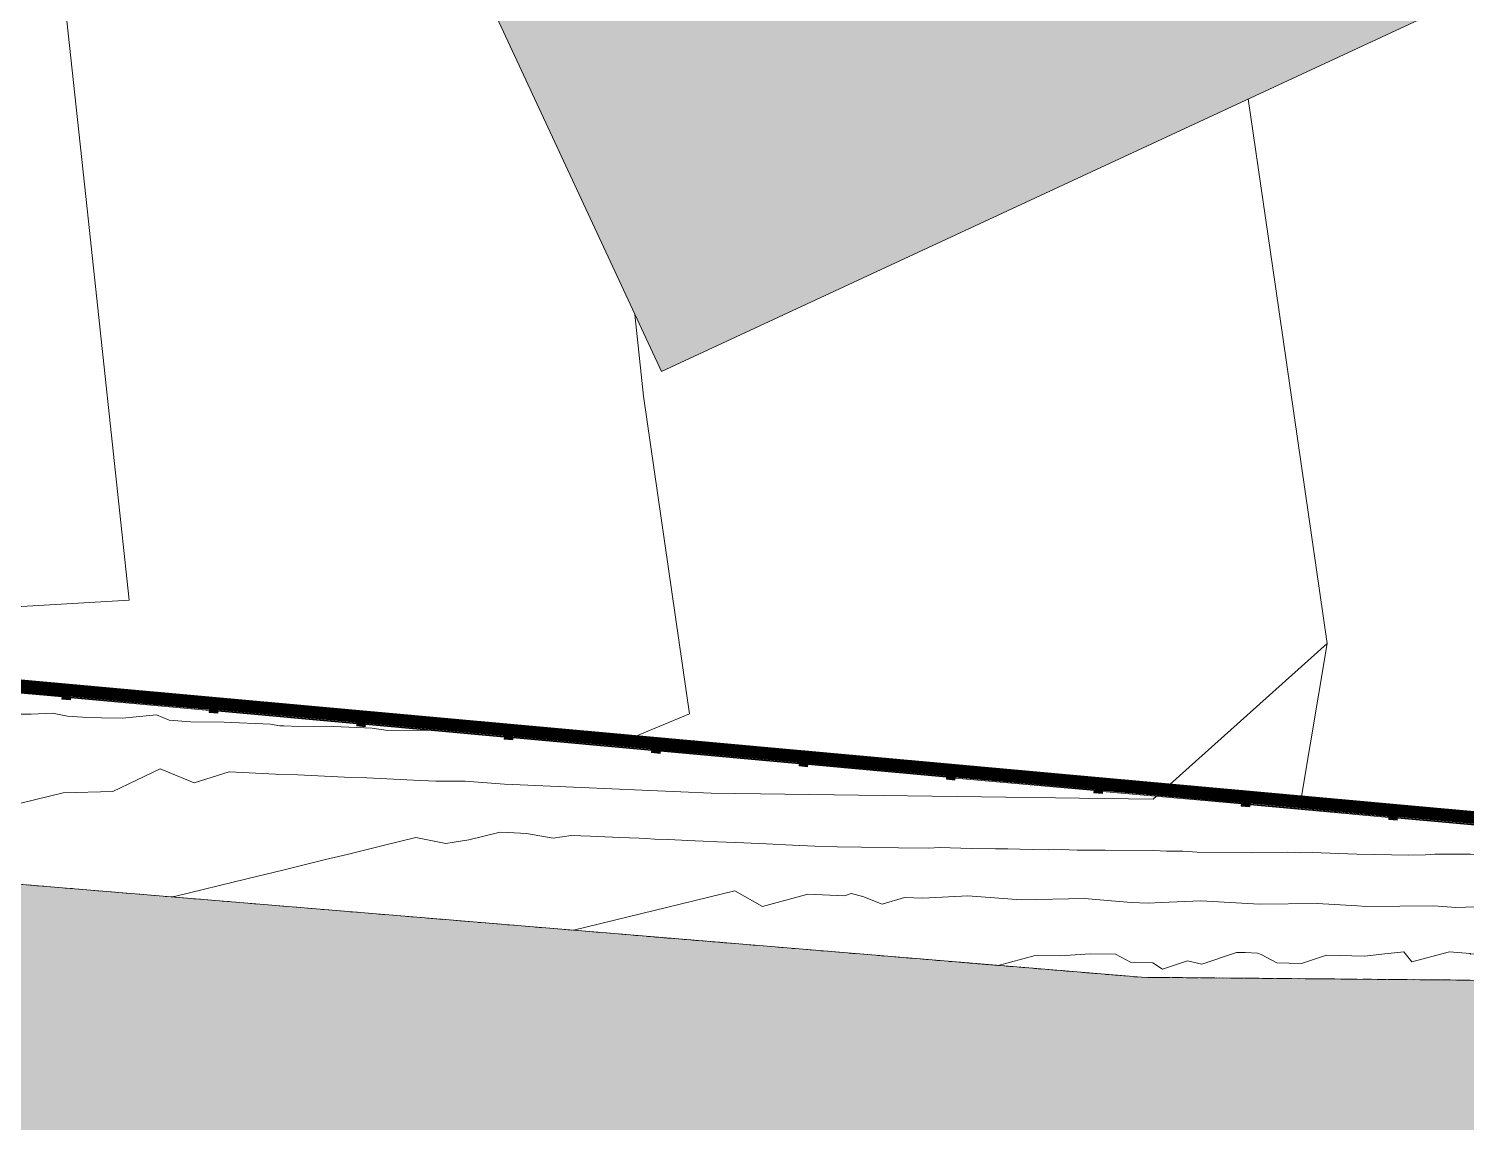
# Model space of a CAD drawing. Header units: metres. Extents: x -490 to 202, y -217 to 332.
# Drawn here: x 48.2 to 68.3, y -15.01 to 0.28 of the extents above; entities that cross this region are included whole.
import ezdxf

# ---------------------------------------------------------------- set-up
doc = ezdxf.new("R2010")
doc.units = ezdxf.units.M
doc.linetypes.add('0-2', pattern=[0.00106, 0.00053, -0.00053])
for name, color, linetype, lineweight in [('A-DETL-GENF', 7, 'Continuous', 9), ('A-DETL-THIN', 7, 'Continuous', 9), ('A-FLOR-HRAL', 7, 'Continuous', 9), ('C-TOPO', 7, '0-2', 9)]:
    doc.layers.add(name, color=color, linetype=linetype, lineweight=lineweight)
doc.layers.add('C-TOPO-MAJR', color=66, linetype='Continuous', lineweight=18, true_color=0x647b04)
doc.layers.add('CUANT MURO PERIMETRAL H3.00', color=5, linetype='Continuous')

# ---------------------------------------------------------------- blocks, each defined once
blk = doc.blocks.new('Barandilla - Plaques lisses - 200x25x4 cm-1835645-PLANTA DE MURO PERIMETRAL')
at = {"layer": 'A-FLOR-HRAL', "true_color": 0xc8cac5}
for points in [[(0.02, -1), (0, -0.998), (0, 1), (0.02, 0.996), (0.02, -0.982)], [(0.03, -0.975), (0.02, -0.971), (0.03, -0.972)]]:
    blk.add_hatch(color=9, dxfattribs=at).paths.add_polyline_path(points)
at = {"layer": 'A-FLOR-HRAL'}
for p, q in [((0.02, 0.975), (0.02, -0.975)), ((0.02, 0.975), (0.02, -0.975)), ((0.03, -0.975), (0.03, 0.975))]:
    blk.add_line(p, q, dxfattribs=at)
blk = doc.blocks.new('Barandilla - Poteau du milieu - 12x12x4 cm-1835623-PLANTA DE MURO PERIMETRAL')
at = {"layer": 'A-FLOR-HRAL', "true_color": 0xc8cac5}
blk.add_hatch(color=9, dxfattribs=at).paths.add_polyline_path([(0.06, -0.06), (0.02, -0.06), (0.02, -0.035), (0, -0.035), (0, 0.035), (0.02, 0.035), (0.02, 0.06), (0.06, 0.06)])
at = {"layer": 'A-FLOR-HRAL'}
for p, q in [((0.02, 0.035), (0, 0.035)), ((0.06, 0.06), (0.02, 0.06)), ((0.02, 0.06), (0.02, 0.035)), ((0.06, 0.06), (0.06, -0.06)), ((0, -0.035), (0.02, -0.035)), ((0.02, -0.035), (0.02, -0.06)), ((0.02, -0.06), (0.06, -0.06))]:
    blk.add_line(p, q, dxfattribs=at)
blk = doc.blocks.new('Barandilla - Plaques lisses - 200x25x4 cm-V72-PLANTA DE MURO PERIMETRAL')
at = {"layer": 'A-FLOR-HRAL', "true_color": 0xc8cac5}
for points in [[(0.02, -1), (0, -0.998), (0, 1), (0.02, 0.996), (0.02, -0.982)], [(0.03, -0.975), (0.02, -0.971), (0.03, -0.972)]]:
    blk.add_hatch(color=9, dxfattribs=at).paths.add_polyline_path(points)
at = {"layer": 'A-FLOR-HRAL'}
for p, q in [((0.02, 0.975), (0.02, -0.975)), ((0.02, 0.975), (0.02, -0.975)), ((0.03, -0.975), (0.03, 0.975))]:
    blk.add_line(p, q, dxfattribs=at)
blk = doc.blocks.new('Barandilla - Poteau du milieu - 12x12x4 cm-1835610-PLANTA DE MURO PERIMETRAL')
at = {"layer": 'A-FLOR-HRAL', "true_color": 0xc8cac5}
blk.add_hatch(color=9, dxfattribs=at).paths.add_polyline_path([(0.06, -0.06), (0.02, -0.06), (0.02, -0.035), (0, -0.035), (0, 0.035), (0.02, 0.035), (0.02, 0.06), (0.06, 0.06)])
at = {"layer": 'A-FLOR-HRAL'}
for p, q in [((0.02, 0.035), (0, 0.035)), ((0.06, 0.06), (0.02, 0.06)), ((0.02, 0.06), (0.02, 0.035)), ((0.06, 0.06), (0.06, -0.06)), ((0, -0.035), (0.02, -0.035)), ((0.02, -0.035), (0.02, -0.06)), ((0.02, -0.06), (0.06, -0.06))]:
    blk.add_line(p, q, dxfattribs=at)
blk = doc.blocks.new('Barandilla - Plaques lisses - 200x25x4 cm-1835640-PLANTA DE MURO PERIMETRAL')
at = {"layer": 'A-FLOR-HRAL', "true_color": 0xc8cac5}
for points in [[(0.02, -1), (0, -0.998), (0, 1), (0.02, 0.996), (0.02, -0.982)], [(0.03, -0.975), (0.02, -0.971), (0.03, -0.972)]]:
    blk.add_hatch(color=9, dxfattribs=at).paths.add_polyline_path(points)
at = {"layer": 'A-FLOR-HRAL'}
for p, q in [((0.02, 0.975), (0.02, -0.975)), ((0.02, 0.975), (0.02, -0.975)), ((0.03, -0.975), (0.03, 0.975))]:
    blk.add_line(p, q, dxfattribs=at)
blk = doc.blocks.new('Barandilla - Poteau du milieu - 12x12x4 cm-V73-PLANTA DE MURO PERIMETRAL')
at = {"layer": 'A-FLOR-HRAL', "true_color": 0xc8cac5}
blk.add_hatch(color=9, dxfattribs=at).paths.add_polyline_path([(0.06, -0.06), (0.02, -0.06), (0.02, -0.035), (0, -0.035), (0.007, 0.035), (0.02, 0.035), (0.02, 0.06), (0.06, 0.06)])
at = {"layer": 'A-FLOR-HRAL'}
for p, q in [((0.02, 0.035), (0.007, 0.035)), ((0.06, 0.06), (0.02, 0.06)), ((0.02, 0.06), (0.02, 0.035)), ((0.06, 0.06), (0.06, -0.06)), ((0.001, -0.035), (0.02, -0.035)), ((0.02, -0.035), (0.02, -0.06)), ((0.02, -0.06), (0.06, -0.06))]:
    blk.add_line(p, q, dxfattribs=at)
blk = doc.blocks.new('Barandilla - Plaques lisses - 200x25x4 cm-1835650-PLANTA DE MURO PERIMETRAL')
at = {"layer": 'A-FLOR-HRAL', "true_color": 0xc8cac5}
for points in [[(0.02, -1), (0, -0.998), (0.001, 1), (0.02, 0.996), (0.02, -0.982)], [(0.03, -0.975), (0.02, -0.971), (0.03, -0.972)]]:
    blk.add_hatch(color=9, dxfattribs=at).paths.add_polyline_path(points)
at = {"layer": 'A-FLOR-HRAL'}
for p, q in [((0.02, 0.975), (0.02, -0.975)), ((0.02, 0.975), (0.02, -0.975)), ((0.03, -0.975), (0.03, 0.975))]:
    blk.add_line(p, q, dxfattribs=at)
blk = doc.blocks.new('Barandilla - Poteau du milieu - 12x12x4 cm-1835655-PLANTA DE MURO PERIMETRAL')
at = {"layer": 'A-FLOR-HRAL', "true_color": 0xc8cac5}
blk.add_hatch(color=9, dxfattribs=at).paths.add_polyline_path([(0.06, -0.06), (0.02, -0.06), (0.02, -0.035), (0, -0.035), (0, 0.035), (0.02, 0.035), (0.02, 0.06), (0.06, 0.06)])
at = {"layer": 'A-FLOR-HRAL'}
for p, q in [((0.02, 0.035), (0, 0.035)), ((0.06, 0.06), (0.02, 0.06)), ((0.02, 0.06), (0.02, 0.035)), ((0.06, 0.06), (0.06, -0.06)), ((0, -0.035), (0.02, -0.035)), ((0.02, -0.035), (0.02, -0.06)), ((0.02, -0.06), (0.06, -0.06))]:
    blk.add_line(p, q, dxfattribs=at)
blk = doc.blocks.new('Barandilla - Plaques lisses - 200x25x4 cm-1835657-PLANTA DE MURO PERIMETRAL')
at = {"layer": 'A-FLOR-HRAL', "true_color": 0xc8cac5}
for points in [[(0.02, -1), (0, -0.998), (0, 1), (0.02, 0.996), (0.02, -0.982)], [(0.03, -0.975), (0.02, -0.971), (0.03, -0.972)]]:
    blk.add_hatch(color=9, dxfattribs=at).paths.add_polyline_path(points)
at = {"layer": 'A-FLOR-HRAL'}
for p, q in [((0.02, 0.975), (0.02, -0.975)), ((0.02, 0.975), (0.02, -0.975)), ((0.03, -0.975), (0.03, 0.975))]:
    blk.add_line(p, q, dxfattribs=at)
blk = doc.blocks.new('Barandilla - Poteau du milieu - 12x12x4 cm-1835614-PLANTA DE MURO PERIMETRAL')
at = {"layer": 'A-FLOR-HRAL', "true_color": 0xc8cac5}
blk.add_hatch(color=9, dxfattribs=at).paths.add_polyline_path([(0.06, -0.06), (0.02, -0.06), (0.02, -0.035), (0, -0.035), (0, 0.035), (0.02, 0.035), (0.02, 0.06), (0.06, 0.06)])
at = {"layer": 'A-FLOR-HRAL'}
for p, q in [((0.02, 0.035), (0, 0.035)), ((0.06, 0.06), (0.02, 0.06)), ((0.02, 0.06), (0.02, 0.035)), ((0.06, 0.06), (0.06, -0.06)), ((0, -0.035), (0.02, -0.035)), ((0.02, -0.035), (0.02, -0.06)), ((0.02, -0.06), (0.06, -0.06))]:
    blk.add_line(p, q, dxfattribs=at)
blk = doc.blocks.new('Barandilla - Plaques lisses - 200x25x4 cm-1835662-PLANTA DE MURO PERIMETRAL')
at = {"layer": 'A-FLOR-HRAL', "true_color": 0xc8cac5}
for points in [[(0.02, -1), (0, -0.998), (0, 1), (0.02, 0.996), (0.02, -0.982)], [(0.03, -0.975), (0.02, -0.971), (0.03, -0.972)]]:
    blk.add_hatch(color=9, dxfattribs=at).paths.add_polyline_path(points)
at = {"layer": 'A-FLOR-HRAL'}
for p, q in [((0.02, 0.975), (0.02, -0.975)), ((0.02, 0.975), (0.02, -0.975)), ((0.03, -0.975), (0.03, 0.975))]:
    blk.add_line(p, q, dxfattribs=at)
blk = doc.blocks.new('Barandilla - Poteau du milieu - 12x12x4 cm-1835603-PLANTA DE MURO PERIMETRAL')
at = {"layer": 'A-FLOR-HRAL', "true_color": 0xc8cac5}
blk.add_hatch(color=9, dxfattribs=at).paths.add_polyline_path([(0.06, -0.06), (0.02, -0.06), (0.02, -0.035), (0, -0.035), (0, 0.035), (0.02, 0.035), (0.02, 0.06), (0.06, 0.06)])
at = {"layer": 'A-FLOR-HRAL'}
for p, q in [((0.02, 0.035), (0, 0.035)), ((0.06, 0.06), (0.02, 0.06)), ((0.02, 0.06), (0.02, 0.035)), ((0.06, 0.06), (0.06, -0.06)), ((0, -0.035), (0.02, -0.035)), ((0.02, -0.035), (0.02, -0.06)), ((0.02, -0.06), (0.06, -0.06))]:
    blk.add_line(p, q, dxfattribs=at)
blk = doc.blocks.new('Barandilla - Plaques lisses - 200x25x4 cm-V74-PLANTA DE MURO PERIMETRAL')
at = {"layer": 'A-FLOR-HRAL', "true_color": 0xc8cac5}
for points in [[(0.02, -1), (0, -0.998), (0, 1), (0.02, 0.996), (0.02, -0.982)], [(0.03, -0.975), (0.02, -0.971), (0.03, -0.972)]]:
    blk.add_hatch(color=9, dxfattribs=at).paths.add_polyline_path(points)
at = {"layer": 'A-FLOR-HRAL'}
for p, q in [((0.02, 0.975), (0.02, -0.975)), ((0.02, 0.975), (0.02, -0.975)), ((0.03, -0.975), (0.03, 0.975))]:
    blk.add_line(p, q, dxfattribs=at)
blk = doc.blocks.new('Barandilla - Poteau du milieu - 12x12x4 cm-1835430-PLANTA DE MURO PERIMETRAL')
at = {"layer": 'A-FLOR-HRAL', "true_color": 0xc8cac5}
blk.add_hatch(color=9, dxfattribs=at).paths.add_polyline_path([(0.06, -0.06), (0.02, -0.06), (0.02, -0.035), (0, -0.035), (0, 0.035), (0.02, 0.035), (0.02, 0.06), (0.06, 0.06)])
at = {"layer": 'A-FLOR-HRAL'}
for p, q in [((0.02, 0.035), (0, 0.035)), ((0.06, 0.06), (0.02, 0.06)), ((0.02, 0.06), (0.02, 0.035)), ((0.06, 0.06), (0.06, -0.06)), ((0, -0.035), (0.02, -0.035)), ((0.02, -0.035), (0.02, -0.06)), ((0.02, -0.06), (0.06, -0.06))]:
    blk.add_line(p, q, dxfattribs=at)
blk = doc.blocks.new('Barandilla - Plaques lisses - 200x25x4 cm-1835667-PLANTA DE MURO PERIMETRAL')
at = {"layer": 'A-FLOR-HRAL', "true_color": 0xc8cac5}
for points in [[(0.02, -1), (0, -0.998), (0, 1), (0.02, 0.996), (0.02, -0.982)], [(0.03, -0.975), (0.02, -0.971), (0.03, -0.972)]]:
    blk.add_hatch(color=9, dxfattribs=at).paths.add_polyline_path(points)
at = {"layer": 'A-FLOR-HRAL'}
for p, q in [((0.02, 0.975), (0.02, -0.975)), ((0.02, 0.975), (0.02, -0.975)), ((0.03, -0.975), (0.03, 0.975))]:
    blk.add_line(p, q, dxfattribs=at)
blk = doc.blocks.new('Barandilla - Poteau du milieu - 12x12x4 cm-1835672-PLANTA DE MURO PERIMETRAL')
at = {"layer": 'A-FLOR-HRAL', "true_color": 0xc8cac5}
blk.add_hatch(color=9, dxfattribs=at).paths.add_polyline_path([(0.06, -0.06), (0.02, -0.06), (0.02, -0.035), (0, -0.035), (0, 0.035), (0.02, 0.035), (0.02, 0.06), (0.06, 0.06)])
at = {"layer": 'A-FLOR-HRAL'}
for p, q in [((0.02, 0.035), (0, 0.035)), ((0.06, 0.06), (0.02, 0.06)), ((0.02, 0.06), (0.02, 0.035)), ((0.06, 0.06), (0.06, -0.06)), ((0, -0.035), (0.02, -0.035)), ((0.02, -0.035), (0.02, -0.06)), ((0.02, -0.06), (0.06, -0.06))]:
    blk.add_line(p, q, dxfattribs=at)
blk = doc.blocks.new('Barandilla - Plaques lisses - 200x25x4 cm-1835674-PLANTA DE MURO PERIMETRAL')
at = {"layer": 'A-FLOR-HRAL', "true_color": 0xc8cac5}
for points in [[(0.02, -1), (0, -1), (0, 1), (0.02, 0.996), (0.02, -0.961)], [(0.03, -0.975), (0.02, -0.975), (0.03, -0.962)]]:
    blk.add_hatch(color=9, dxfattribs=at).paths.add_polyline_path(points)
at = {"layer": 'A-FLOR-HRAL'}
for p, q in [((0.02, 0.975), (0.02, -0.975)), ((0.02, 0.975), (0.02, -1)), ((0.03, -0.975), (0.03, 0.975)), ((0, -1), (0.02, -1)), ((0.03, -0.975), (0.02, -0.975))]:
    blk.add_line(p, q, dxfattribs=at)
blk = doc.blocks.new('Barandilla - Poteau du milieu - 12x12x4 cm-V75-PLANTA DE MURO PERIMETRAL')
at = {"layer": 'A-FLOR-HRAL', "true_color": 0xc8cac5}
blk.add_hatch(color=9, dxfattribs=at).paths.add_polyline_path([(0.06, -0.06), (0.02, -0.06), (0.02, -0.035), (0, -0.035), (0, 0.035), (0.02, 0.035), (0.03, 0.06), (0.06, 0.056)])
at = {"layer": 'A-FLOR-HRAL'}
for p, q in [((0.06, 0.06), (0.03, 0.06)), ((0.06, 0.06), (0.06, -0.06)), ((0, -0.035), (0.02, -0.035)), ((0.02, -0.035), (0.02, -0.06)), ((0.02, -0.06), (0.06, -0.06))]:
    blk.add_line(p, q, dxfattribs=at)
blk = doc.blocks.new('Barandilla - Plaques lisses - 200x25x4 cm-1835679-PLANTA DE MURO PERIMETRAL')
at = {"layer": 'A-FLOR-HRAL', "true_color": 0xc8cac5}
for points in [[(0.02, -1), (0, -0.998), (0, 1), (0.02, 0.996), (0.02, -0.982)], [(0.03, -0.975), (0.02, -0.971), (0.03, -0.972)]]:
    blk.add_hatch(color=9, dxfattribs=at).paths.add_polyline_path(points)
at = {"layer": 'A-FLOR-HRAL'}
for p, q in [((0.02, 0.975), (0.02, -0.975)), ((0.02, 0.975), (0.02, -0.975)), ((0.03, -0.975), (0.03, 0.975))]:
    blk.add_line(p, q, dxfattribs=at)
blk = doc.blocks.new('Barandilla - Barandilla-1835155-PLANTA DE MURO PERIMETRAL')
at = {"extrusion": (0, 0, -1), "zscale": -1, "rotation": 275.181160829291}
for name, p in [('Barandilla - Plaques lisses - 200x25x4 cm-1835645-PLANTA DE MURO PERIMETRAL', (-47.698, -8.949)), ('Barandilla - Poteau du milieu - 12x12x4 cm-1835623-PLANTA DE MURO PERIMETRAL', (-48.729, -9.043)), ('Barandilla - Plaques lisses - 200x25x4 cm-V72-PLANTA DE MURO PERIMETRAL', (-49.76, -9.136)), ('Barandilla - Poteau du milieu - 12x12x4 cm-1835610-PLANTA DE MURO PERIMETRAL', (-50.791, -9.23)), ('Barandilla - Plaques lisses - 200x25x4 cm-1835640-PLANTA DE MURO PERIMETRAL', (-51.821, -9.323)), ('Barandilla - Poteau du milieu - 12x12x4 cm-V73-PLANTA DE MURO PERIMETRAL', (-52.852, -9.417)), ('Barandilla - Plaques lisses - 200x25x4 cm-1835650-PLANTA DE MURO PERIMETRAL', (-53.883, -9.51)), ('Barandilla - Poteau du milieu - 12x12x4 cm-1835655-PLANTA DE MURO PERIMETRAL', (-54.914, -9.603)), ('Barandilla - Plaques lisses - 200x25x4 cm-1835657-PLANTA DE MURO PERIMETRAL', (-55.945, -9.697)), ('Barandilla - Poteau du milieu - 12x12x4 cm-1835614-PLANTA DE MURO PERIMETRAL', (-56.975, -9.79)), ('Barandilla - Plaques lisses - 200x25x4 cm-1835662-PLANTA DE MURO PERIMETRAL', (-58.006, -9.884)), ('Barandilla - Poteau du milieu - 12x12x4 cm-1835603-PLANTA DE MURO PERIMETRAL', (-59.037, -9.977)), ('Barandilla - Plaques lisses - 200x25x4 cm-1835640-PLANTA DE MURO PERIMETRAL', (-60.068, -10.071)), ('Barandilla - Poteau du milieu - 12x12x4 cm-1835610-PLANTA DE MURO PERIMETRAL', (-61.098, -10.164)), ('Barandilla - Plaques lisses - 200x25x4 cm-V74-PLANTA DE MURO PERIMETRAL', (-62.129, -10.258)), ('Barandilla - Poteau du milieu - 12x12x4 cm-1835430-PLANTA DE MURO PERIMETRAL', (-63.16, -10.351)), ('Barandilla - Plaques lisses - 200x25x4 cm-1835667-PLANTA DE MURO PERIMETRAL', (-64.191, -10.445)), ('Barandilla - Poteau du milieu - 12x12x4 cm-1835672-PLANTA DE MURO PERIMETRAL', (-65.221, -10.538)), ('Barandilla - Plaques lisses - 200x25x4 cm-1835674-PLANTA DE MURO PERIMETRAL', (-66.252, -10.632)), ('Barandilla - Poteau du milieu - 12x12x4 cm-V75-PLANTA DE MURO PERIMETRAL', (-67.283, -10.725)), ('Barandilla - Plaques lisses - 200x25x4 cm-1835679-PLANTA DE MURO PERIMETRAL', (-68.314, -10.818))]:
    blk.add_blockref(name, p, dxfattribs=at)

msp = doc.modelspace()

# ---------------------------------------------------------------- hatches: boundary and pattern name
at = {"layer": 'A-DETL-GENF', "true_color": 0x0000ff}
h = msp.add_hatch(color=5, dxfattribs=at)
h.paths.add_polyline_path([(122.044, -38.543), (122.18, -38.48), (112.605, -17.734), (106.829, -17.783), (92.665, -18.205), (82.757, -18.714), (59.119, -19.256), (44.277, -18.719), (29.226, -15.706), (10.599, -10.167), (-9.563, -4.566), (-25.721, -1.021), (-43.893, 0.638), (-53.874, 1.663), (-58.09, 1.903), (-62.208, 1.982), (-66.746, 2.693), (-75.408, 2.12), (-77.815, 1.694), (-79.423, 1.75), (-83.064, 0.069), (-83.327, -0.091), (-83.399, -0.139), (-83.556, -0.259), (-83.705, -0.387), (-83.916, -0.603), (-83.978, -0.672), (-84.1, -0.826), (-84.213, -0.988), (-84.315, -1.157), (-84.407, -1.332), (-84.487, -1.512), (-84.556, -1.696), (-84.613, -1.885), (-84.659, -2.077), (-84.692, -2.271), (-84.713, -2.467), (-84.719, -2.807), (-84.718, -2.861), (-84.702, -3.058), (-84.674, -3.253), (-84.634, -3.446), (-84.581, -3.636), (-84.517, -3.823), (-84.441, -4.005), (-81.95, -9.507), (-81.813, -9.445), (-84.38, -3.762), (-84.443, -3.577), (-84.493, -3.388), (-84.532, -3.196), (-84.557, -3.002), (-84.57, -2.807), (-84.57, -2.611), (-84.558, -2.416), (-84.533, -2.222), (-84.495, -2.03), (-84.445, -1.841), (-84.382, -1.656), (-84.308, -1.475), (-84.222, -1.299), (-84.125, -1.13), (-84.017, -0.967), (-83.898, -0.811), (-83.71, -0.603), (-83.632, -0.525), (-83.486, -0.395), (-83.327, -0.273), (-83.169, -0.166), (-83, -0.067), (-82.825, 0.02), (-79.392, 1.599), (-77.805, 1.544), (-75.39, 1.971), (-66.753, 2.542), (-62.222, 1.832), (-58.096, 1.753), (-53.758, 1.5), (-43.005, 0.406), (-25.744, -1.169), (-9.6, -4.711), (10.757, -10.371), (29.189, -15.852), (44.259, -18.868), (59.144, -19.405), (82.762, -18.864), (92.671, -18.355), (106.831, -17.933), (112.509, -17.885), (121.981, -38.408)])
h.paths.add_polyline_path([(109.748, -11.548), (109.679, -11.398), (75.647, -11.333), (42.569, -8.333), (6.866, 0.166), (6.727, 0.399), (6.599, 0.638), (6.482, 0.883), (6.376, 1.133), (6.215, 1.601), (6.201, 1.646), (6.131, 1.908), (6.073, 2.173), (6.028, 2.44), (5.995, 2.709), (5.974, 2.98), (5.967, 3.251), (5.971, 3.522), (5.99, 3.806), (6.019, 4.062), (6.061, 4.33), (6.116, 4.595), (6.182, 4.858), (6.262, 5.118), (6.352, 5.373), (6.455, 5.624), (6.643, 6.01), (6.695, 6.111), (6.831, 6.345), (6.979, 6.573), (7.136, 6.793), (7.304, 7.006), (7.481, 7.212), (9.826, 9.799), (9.715, 9.9), (7.193, 7.108), (7.025, 6.895), (6.867, 6.675), (6.719, 6.449), (6.473, 6.01), (6.455, 5.977), (6.339, 5.732), (6.234, 5.482), (6.141, 5.228), (6.059, 4.97), (5.988, 4.709), (5.93, 4.445), (5.884, 4.178), (5.841, 3.806), (5.827, 3.64), (5.817, 3.369), (5.819, 3.099), (5.834, 2.828), (5.86, 2.559), (5.899, 2.291), (5.95, 2.025), (6.059, 1.601), (6.087, 1.502), (6.173, 1.245), (6.271, 0.993), (6.38, 0.745), (6.5, 0.502), (6.631, 0.265), (6.772, 0.035), (42.545, -8.482), (75.641, -11.483), (107.53, -11.544)])
h.paths.add_polyline_path([(-97.244, -11.248), (-97.107, -11.186), (-99.189, -6.603), (-99.456, -6.099), (-99.536, -5.955), (-99.726, -5.64), (-99.926, -5.332), (-100.15, -5.012), (-100.356, -4.737), (-100.586, -4.45), (-100.825, -4.171), (-101.073, -3.9), (-101.331, -3.638), (-101.597, -3.384), (-101.871, -3.14), (-102.278, -2.807), (-102.443, -2.679), (-102.741, -2.463), (-114.884, -8.692), (-118.551, -2.131), (-120.797, 0.522), (-120.97, 0.494), (-118.675, -2.217), (-114.945, -8.891), (-102.753, -2.638), (-102.466, -2.85), (-102.144, -3.107), (-101.914, -3.302), (-101.649, -3.541), (-101.392, -3.788), (-101.144, -4.044), (-100.904, -4.309), (-100.672, -4.58), (-100.337, -5.012), (-100.238, -5.146), (-100.034, -5.439), (-99.841, -5.739), (-99.657, -6.045), (-99.456, -6.411), (-99.321, -6.674), (-99.168, -6.997), (-97.272, -11.186)])
h.paths.add_polyline_path([(-18.254, 6.235), (-17.85, 6.333), (-17.449, 6.443), (-17.051, 6.566), (-16.658, 6.701), (-16.124, 6.907), (-15.884, 7.006), (-15.505, 7.176), (-15.131, 7.358), (-14.763, 7.551), (-14.4, 7.756), (-14.045, 7.971), (-13.436, 8.377), (-13.354, 8.434), (-13.019, 8.681), (-12.692, 8.938), (-12.373, 9.205), (-12.063, 9.481), (-11.761, 9.767), (-11.468, 10.062), (-10.748, 10.847), (-1.993, 20.509), (-2.105, 20.61), (-11.575, 10.168), (-11.863, 9.877), (-12.16, 9.595), (-12.466, 9.323), (-12.78, 9.06), (-13.101, 8.806), (-13.436, 8.559), (-13.944, 8.215), (-14.111, 8.107), (-14.461, 7.894), (-14.817, 7.693), (-15.179, 7.502), (-15.547, 7.322), (-16.124, 7.07), (-16.299, 6.997), (-16.682, 6.852), (-17.069, 6.718), (-17.46, 6.596), (-17.854, 6.487), (-18.252, 6.389), (-28.996, 9.076), (-47.46, 11.34), (-58.084, 11.141), (-58.027, 11.046), (-57.899, 11.022), (-57.691, 11.005), (-57.581, 11.003), (-47.467, 11.19), (-29.023, 8.928), (-18.812, 6.374)])
at = {"layer": 'A-DETL-GENF', "true_color": 0xd2c9aa}
msp.add_hatch(color=9, dxfattribs=at).paths.add_polyline_path([(-344.836, -34.659), (-342.163, -33.669), (-340.394, -33.05), (-337.673, -32.288), (-318.31, -29.503), (-298.534, -26.037), (-277.947, -22.855), (-255.322, -18.806), (-236.55, -15.828), (-218.664, -12.839), (-199.663, -9.934), (-182.339, -6.868), (-166.659, -4.367), (-150.146, -1.775), (-130.582, -0.444), (-119.677, 1.224), (-104.832, 1.744), (-96.049, 2.435), (-87.287, 3.254), (-75.417, 3.307), (-64.903, 4.824), (-46.528, 3.638), (-27.282, 0.853), (-7.599, -3.112), (11.015, -8.37), (32.262, -13.864), (43.349, -16.698), (64.125, -17.345), (80.999, -17.025), (98.552, -17.335), (118.362, -17.386), (116.561, -12.276), (98.282, -12.853), (81.154, -13.139), (63.76, -12.987), (43.886, -11.339), (30.407, -7.216), (12.815, -3.204), (-6.645, 2.074), (-26.877, 5.186), (-46.323, 8.319), (-65.24, 9.896), (-76.123, 8.838), (-87.97, 8.725), (-96.802, 8.207), (-105.244, 8.143), (-120.399, 6.558), (-131.625, 4.737), (-150.77, 2.676), (-168.377, -0.144), (-182.941, -2.318), (-200.678, -4.93), (-207.237, -6.578), (-219.281, -8.078), (-238.302, -10.755), (-255.99, -14.014), (-279.56, -17.433), (-299.701, -20.546), (-319.59, -23.259), (-339.02, -25.336), (-345.568, -24.355), (-350.806, -25.168), (-346.845, -31.464)])
at = {"layer": 'A-DETL-GENF', "true_color": 0xfffdfb}
msp.add_hatch(color=7, dxfattribs=at).paths.add_polyline_path([(57.047, -4.514), (73.372, 3.068), (70.424, 9.417), (54.098, 1.835)])

# ---------------------------------------------------------------- linework, layer by layer
at = {"layer": 'A-DETL-THIN', "color": 253, "true_color": 0xaaaaaa}
for p, q in [((57.047, -4.514), (73.372, 3.068)), ((54.098, 1.835), (57.047, -4.514))]:
    msp.add_line(p, q, dxfattribs=at)
at = {"layer": 'A-DETL-THIN', "color": 5, "lineweight": 50, "true_color": 0x0000ff}
for p, q in [((75.647, -11.333), (42.569, -8.333)), ((42.545, -8.482), (75.641, -11.483))]:
    msp.add_line(p, q, dxfattribs=at)
at = {"layer": 'A-DETL-THIN'}
for p, q in [((63.76, -12.987), (43.886, -11.339)), ((81.154, -13.139), (63.76, -12.987))]:
    msp.add_line(p, q, dxfattribs=at)
at = {"layer": 'C-TOPO', "color": 250, "true_color": 0x2a3024}
for p, q in [((63.76, -12.987), (43.886, -11.339)), ((54.277, -12.201), (53.576, -12.142)), ((58.063, -12.514), (56.933, -12.421)), ((62.549, -12.886), (61.161, -12.771)), ((63.439, -12.96), (62.549, -12.886)), ((63.76, -12.987), (63.439, -12.96)), ((64.033, -12.989), (63.76, -12.987)), ((81.154, -13.139), (63.76, -12.987)), ((64.688, -12.995), (64.033, -12.989)), ((65.308, -13), (64.688, -12.995)), ((65.764, -13.004), (65.308, -13)), ((66.649, -13.012), (65.764, -13.004)), ((67.377, -13.018), (66.649, -13.012)), ((68.264, -13.026), (67.377, -13.018))]:
    msp.add_line(p, q, dxfattribs=at)
at = {"layer": 'C-TOPO', "color": 253, "true_color": 0xaeb2ac}
for p, q in [((47.993, -11.679), (48.391, -11.712)), ((56.455, -12.381), (56.933, -12.421)), ((56.933, -12.421), (58.063, -12.514)), ((60.306, -12.7), (61.161, -12.771)), ((61.161, -12.771), (61.832, -12.827)), ((63.76, -12.987), (64.033, -12.989)), ((64.033, -12.989), (64.688, -12.995)), ((64.688, -12.995), (65.308, -13)), ((65.308, -13), (65.764, -13.004)), ((65.764, -13.004), (66.649, -13.012)), ((67.208, -13.017), (67.377, -13.018)), ((67.377, -13.018), (68.264, -13.026))]:
    msp.add_line(p, q, dxfattribs=at)
at = {"layer": 'C-TOPO', "color": 250, "true_color": 0x161913}
for p, q in [((58.063, -12.514), (56.933, -12.421)), ((61.832, -12.827), (61.161, -12.771)), ((64.033, -12.989), (63.76, -12.987)), ((64.688, -12.995), (64.033, -12.989)), ((65.308, -13), (64.688, -12.995)), ((65.764, -13.004), (65.308, -13)), ((66.649, -13.012), (65.764, -13.004)), ((67.377, -13.018), (67.208, -13.017)), ((68.264, -13.026), (67.377, -13.018)), ((68.292, -13.026), (68.264, -13.026))]:
    msp.add_line(p, q, dxfattribs=at)
at = {"layer": 'C-TOPO', "color": 253, "true_color": 0xaaaaaa}
msp.add_line((68.264, -13.026), (68.292, -13.026), dxfattribs=at)
at = {"layer": 'C-TOPO'}
msp.add_line((68.292, -13.026), (68.264, -13.026), dxfattribs=at)
at = {"layer": 'C-TOPO-MAJR', "color": 9, "true_color": 0xcbd3ab}
for p, q in [((64.155, -10.291), (66.357, -8.318)), ((66.357, -8.318), (65.998, -10.458)), ((49.22, -9.36), (49.513, -9.362)), ((50.163, -9.391), (50.465, -9.414)), ((56.689, -9.614), (57.442, -9.301)), ((53.224, -9.535), (53.771, -9.533)), ((63.926, -10.497), (63.972, -10.455)), ((54.033, -11.115), (54.353, -11.066)), ((66.773, -11.266), (67.501, -11.277)), ((67.501, -11.277), (67.734, -11.276)), ((63.615, -11.943), (63.852, -11.948)), ((65.999, -12.792), (65.655, -12.785))]:
    msp.add_line(p, q, dxfattribs=at)
at = {"layer": 'C-TOPO-MAJR', "color": 9, "true_color": 0xcbd3ab, "flags": 128}
for points in [[(42.115, -8.225), (42.287, -8.135), (44.117, -8.03), (45.946, -7.924), (47.776, -7.818), (49.605, -7.713), (49.016, -2.238), (48.427, 3.236), (48.421, 6.916)], [(66.357, -8.318), (65.633, -3.325), (65.252, -0.703)], [(57.442, -9.301), (56.797, -4.859), (56.678, -3.72)], [(47.678, -9.378), (47.975, -9.306), (48.093, -9.306), (48.234, -9.309)], [(48.234, -9.309), (48.534, -9.292), (48.744, -9.334)], [(48.744, -9.334), (48.951, -9.348), (49.22, -9.36)], [(49.513, -9.362), (49.988, -9.317), (50.163, -9.391)], [(50.465, -9.414), (50.932, -9.419), (51.583, -9.448), (51.71, -9.469)], [(51.71, -9.469), (51.766, -9.471), (51.979, -9.48)], [(51.979, -9.48), (52.352, -9.476), (53.002, -9.505), (53.224, -9.535)], [(49.378, -10.389), (50.04, -10.073), (50.515, -10.267)], [(50.515, -10.267), (51.003, -10.115), (51.653, -10.144), (51.966, -10.157), (52.616, -10.186), (52.929, -10.199), (53.579, -10.228), (53.892, -10.242)], [(53.892, -10.242), (54.303, -10.242), (54.855, -10.284)], [(45.647, -11.312), (45.962, -11.067), (47.321, -10.736), (48.681, -10.405), (49.378, -10.389)], [(54.855, -10.284), (54.967, -10.289), (55.818, -10.326)], [(55.818, -10.326), (55.93, -10.331), (56.781, -10.368), (57.319, -10.391), (57.744, -10.41)], [(57.744, -10.41), (58.433, -10.419), (58.774, -10.424), (59.123, -10.429), (59.804, -10.439), (60.835, -10.453), (61.184, -10.458), (61.865, -10.468), (62.559, -10.477), (62.896, -10.482), (63.926, -10.497)], [(50.211, -11.863), (50.23, -11.859), (50.239, -11.857), (50.259, -11.852), (51.252, -11.61), (51.773, -11.483), (52.353, -11.341), (52.654, -11.268), (53.175, -11.141), (53.615, -11.034), (54.033, -11.115)], [(54.353, -11.066), (54.794, -10.958), (54.907, -10.963), (55.162, -10.975), (55.535, -11.043)], [(55.535, -11.043), (55.787, -11.002), (56.056, -11.014), (56.156, -11.018), (56.468, -11.032), (56.737, -11.043), (56.837, -11.048), (56.95, -11.053), (57.149, -11.061), (57.418, -11.073), (57.518, -11.077), (57.631, -11.082), (57.831, -11.091), (58.199, -11.107), (58.512, -11.121), (58.88, -11.137), (59.193, -11.151), (59.505, -11.164)], [(59.505, -11.164), (59.848, -11.169), (60.361, -11.176), (60.789, -11.182)], [(60.789, -11.182), (60.942, -11.173), (61.38, -11.187)], [(61.38, -11.187), (61.72, -11.19), (61.891, -11.191), (62.062, -11.194), (62.236, -11.199), (62.467, -11.206)], [(62.467, -11.206), (62.64, -11.198), (62.861, -11.211)], [(62.861, -11.211), (63.255, -11.209), (63.934, -11.215), (64.111, -11.221)], [(64.111, -11.221), (64.338, -11.224), (64.539, -11.235), (65.299, -11.246)], [(65.299, -11.246), (65.806, -11.236), (65.986, -11.244)], [(65.986, -11.244), (66.149, -11.241), (66.773, -11.266)], [(67.734, -11.276), (67.862, -11.266), (68.363, -11.266), (68.933, -11.297)], [(55.819, -12.328), (56.946, -12.054), (58.073, -11.779), (58.461, -11.999)], [(58.461, -11.999), (59.097, -11.824), (59.609, -11.846)], [(59.609, -11.846), (59.702, -11.814), (59.865, -11.857), (60.135, -11.963)], [(60.705, -11.881), (61.331, -11.849), (62.078, -11.905)], [(60.135, -11.963), (60.449, -11.87), (60.705, -11.881)], [(62.078, -11.905), (62.96, -11.883), (63.452, -11.928), (63.615, -11.943)], [(63.852, -11.948), (64.036, -11.941), (64.59, -11.918), (65.409, -11.964)], [(65.409, -11.964), (66.219, -11.953), (66.783, -11.988), (66.9, -11.998)], [(66.9, -11.998), (67.848, -11.987), (68.156, -12.011)], [(68.156, -12.011), (68.427, -12.001), (68.74, -12.024)], [(63.608, -12.776), (63.396, -12.665), (63.042, -12.658), (62.626, -12.689)], [(65.655, -12.785), (65.436, -12.667), (65.381, -12.648), (65.209, -12.639), (65.089, -12.642), (64.605, -12.801)], [(69.188, -12.605), (68.811, -12.623), (68.364, -12.664), (68.355, -12.653), (68.069, -12.633), (67.543, -12.77), (67.43, -12.63), (67.121, -12.662), (66.879, -12.69)], [(62.626, -12.689), (62.272, -12.681), (61.755, -12.821)], [(64.055, -12.872), (63.919, -12.783), (63.608, -12.776)], [(64.605, -12.801), (64.404, -12.758), (64.055, -12.872)], [(66.879, -12.69), (66.348, -12.678), (65.999, -12.792)]]:
    msp.add_lwpolyline(points, dxfattribs=at)
at = {"layer": 'CUANT MURO PERIMETRAL H3.00', "const_width": 0.15}
msp.add_lwpolyline([(42.557, -8.408), (75.644, -11.408), (109.714, -11.473)], dxfattribs=at)

# ---------------------------------------------------------------- block references
at = {"layer": 'A-FLOR-HRAL'}
msp.add_blockref('Barandilla - Barandilla-1835155-PLANTA DE MURO PERIMETRAL', (0, 0), dxfattribs=at)

doc.saveas('drawing.dxf')
